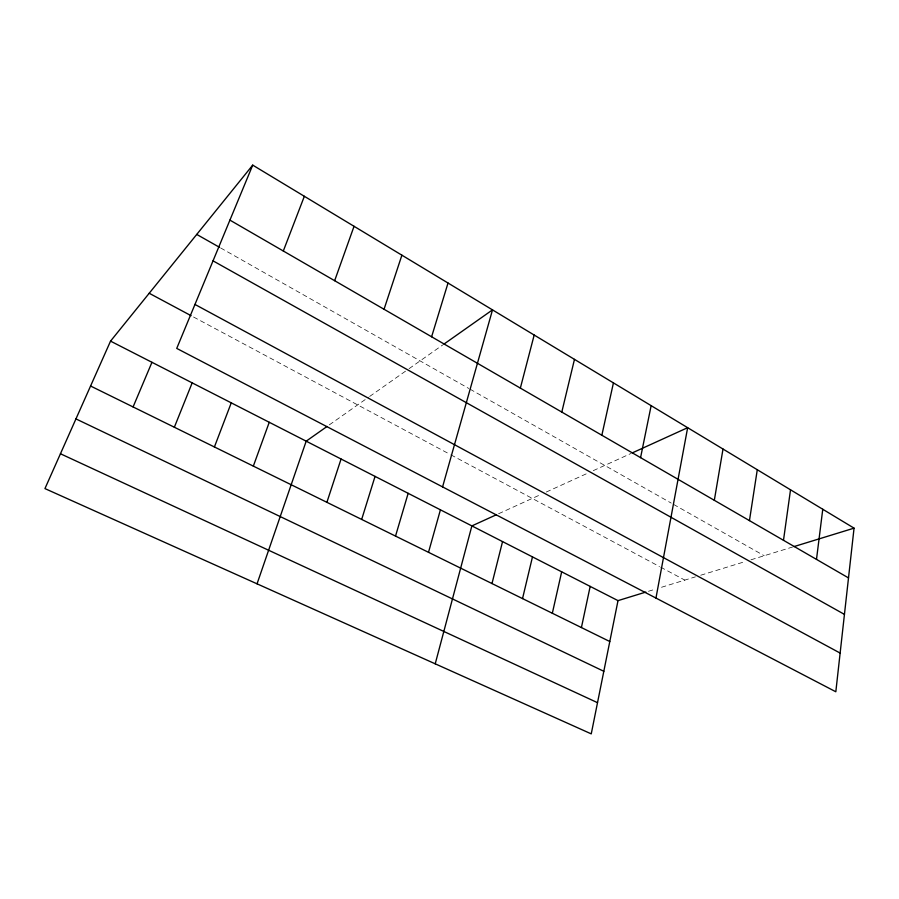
<?xml version="1.0" encoding="UTF-8"?>
<svg xmlns="http://www.w3.org/2000/svg" width="899" height="899" viewBox="0 0 899 899"><rect width="100%" height="100%" fill="white"/><g stroke="black" fill="none" stroke-linecap="round" stroke-linejoin="round"><path stroke-width="0.67" stroke-dasharray="4.5 3.37" d="M329.326 424.867L368.568 397.212M369.658 396.448L407.989 369.433M409.09 368.657L442.791 344.913M498.597 513.745L541.164 494.36M546.255 492.045L588.182 472.964M593.273 470.649L630.84 453.546M648.437 591.284L654.989 589.272M661.529 587.261L695.41 576.855M700.714 575.236L745.676 561.426M750.968 559.796L792.615 547.008M193.543 317.01L449.691 454.186M450.893 454.838L659.484 566.55M660.698 567.19L684.813 580.113M220.626 247.944L468.829 388.48M470.02 389.155L671.238 503.092M673.598 504.429L764.217 555.728"/><path stroke-width="1.35" d="M854.05 528.151L835.823 691.769L176.732 348.407L252.72 165.124L854.05 528.151L793.907 546.614M816.494 559.392L822.765 509.261M783.49 540.31L790.524 489.798M749.451 520.622L757.284 469.728M714.323 500.293L723.01 449.039M655.955 598.071L687.656 427.688L632.087 452.984M645.83 592.081L618.006 600.633L591.25 733.876L44.95 488.595L110.543 341.126L252.72 165.124M640.571 457.647L651.146 405.651M581.417 627.558L590.171 586.395M601.847 435.24L613.433 382.884M552.334 613.253L561.673 571.82M522.533 598.588L532.478 556.897M561.796 412.079L574.472 359.364M491.989 583.552L502.552 541.591M520.352 388.11L534.186 335.035M435.228 663.822L471.874 525.904L496.079 514.891M428.508 552.323L440.42 509.823M442.578 486.898L492.506 309.874L443.937 344.103M395.526 536.085L408.157 493.326M431.61 336.777L448.017 283.028M361.668 519.431L375.052 476.391M326.899 502.316L341.069 459.018M384.042 309.267L401.898 255.181M257.047 583.822L306.188 441.173L327.045 426.474M334.653 280.702L354.049 226.29M253.338 466.12L269.25 422.283M214.412 446.972L231.257 402.853M283.309 251.012L304.356 196.285M174.35 427.25L192.172 382.873M133.086 406.944L151.953 362.308M60.447 453.759L597.52 702.681M75.943 418.9L603.825 671.295M90.574 386.019L609.792 641.526M110.543 341.126L618.006 600.633M149.212 293.265L191.082 315.684M194.959 304.435L840.127 653.079M213.029 260.845L844.442 614.388M196.735 234.425L219.435 247.27M229.919 220.12L848.51 577.911"/></g></svg>
